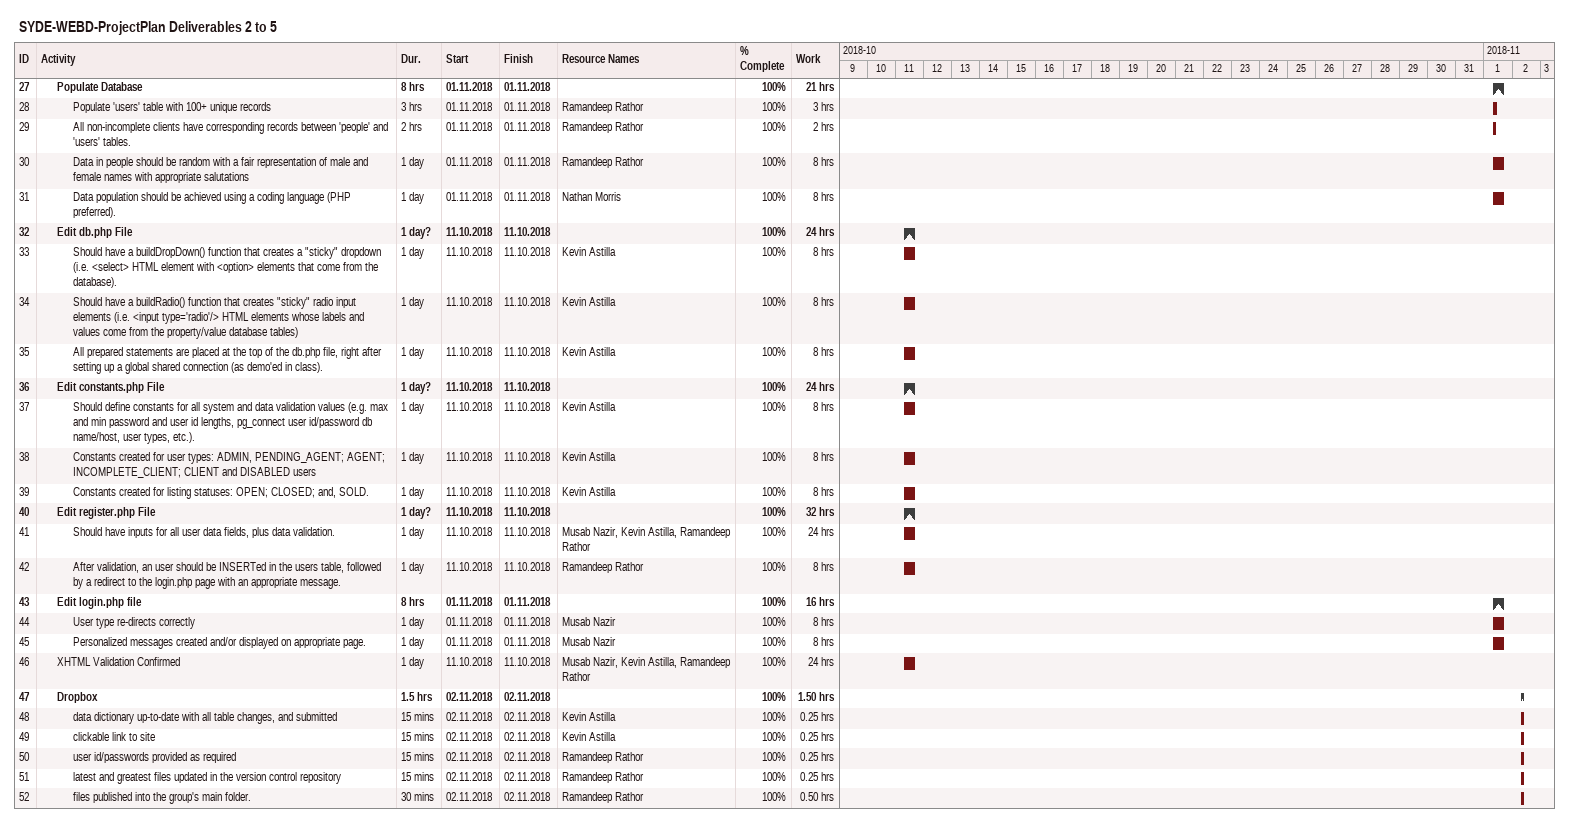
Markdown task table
SYDE-WEBD-ProjectPlan Deliverables 2 to 5

| ID | Level | Task | Duration | Start | Finish | Resources | % complete | Work (h) |
|---|---|---|---|---|---|---|---|---|
| 27 | 2 | **Populate Database** | 8h | 2018-11-01 | 2018-11-01 |  | 100 | 21 |
| 28 | 3 | Populate 'users' table with 100+ unique records | 3h | 2018-11-01 | 2018-11-01 | Ramandeep Rathor | 100 | 3 |
| 29 | 3 | All non-incomplete clients have corresponding records between 'people' and 'users' tables. | 2h | 2018-11-01 | 2018-11-01 | Ramandeep Rathor | 100 | 2 |
| 30 | 3 | Data in people should be random with a fair representation of male and female names with appropriate salutations | 1d | 2018-11-01 | 2018-11-01 | Ramandeep Rathor | 100 | 8 |
| 31 | 3 | Data population should be achieved using a coding language (PHP preferred). | 1d | 2018-11-01 | 2018-11-01 | Nathan Morris | 100 | 8 |
| 32 | 2 | **Edit db.php File** | 1d? | 2018-10-11 | 2018-10-11 |  | 100 | 24 |
| 33 | 3 | Should have a buildDropDown() function that creates a "sticky" dropdown (i.e. <select> HTML element with <option> elements that come from the database). | 1d | 2018-10-11 | 2018-10-11 | Kevin Astilla | 100 | 8 |
| 34 | 3 | Should have a buildRadio() function that creates "sticky" radio input elements (i.e. <input type='radio'/> HTML elements whose labels and values come from the property/value database tables) | 1d | 2018-10-11 | 2018-10-11 | Kevin Astilla | 100 | 8 |
| 35 | 3 | All prepared statements are placed at the top of the db.php file, right after setting up a global shared connection (as demo'ed in class). | 1d | 2018-10-11 | 2018-10-11 | Kevin Astilla | 100 | 8 |
| 36 | 2 | **Edit constants.php File** | 1d? | 2018-10-11 | 2018-10-11 |  | 100 | 24 |
| 37 | 3 | Should define constants for all system and data validation values (e.g. max and min password and user id lengths, pg_connect user id/password db name/host, user types, etc.). | 1d | 2018-10-11 | 2018-10-11 | Kevin Astilla | 100 | 8 |
| 38 | 3 | Constants created for user types: ADMIN, PENDING_AGENT; AGENT; INCOMPLETE_CLIENT; CLIENT and DISABLED users | 1d | 2018-10-11 | 2018-10-11 | Kevin Astilla | 100 | 8 |
| 39 | 3 | Constants created for listing statuses: OPEN; CLOSED; and, SOLD. | 1d | 2018-10-11 | 2018-10-11 | Kevin Astilla | 100 | 8 |
| 40 | 2 | **Edit register.php File** | 1d? | 2018-10-11 | 2018-10-11 |  | 100 | 32 |
| 41 | 3 | Should have inputs for all user data fields, plus data validation. | 1d | 2018-10-11 | 2018-10-11 | Musab Nazir, Kevin Astilla, Ramandeep Rathor | 100 | 24 |
| 42 | 3 | After validation, an user should be INSERTed in the users table, followed by a redirect to the login.php page with an appropriate message. | 1d | 2018-10-11 | 2018-10-11 | Ramandeep Rathor | 100 | 8 |
| 43 | 2 | **Edit login.php file** | 8h | 2018-11-01 | 2018-11-01 |  | 100 | 16 |
| 44 | 3 | User type re-directs correctly | 1d | 2018-11-01 | 2018-11-01 | Musab Nazir | 100 | 8 |
| 45 | 3 | Personalized messages created and/or displayed on appropriate page. | 1d | 2018-11-01 | 2018-11-01 | Musab Nazir | 100 | 8 |
| 46 | 2 | XHTML Validation Confirmed | 1d | 2018-10-11 | 2018-10-11 | Musab Nazir, Kevin Astilla, Ramandeep Rathor | 100 | 24 |
| 47 | 2 | **Dropbox** | 1.5h | 2018-11-02 | 2018-11-02 |  | 100 | 1.50 |
| 48 | 3 | data dictionary up-to-date with all table changes, and submitted | 15min | 2018-11-02 | 2018-11-02 | Kevin Astilla | 100 | 0.25 |
| 49 | 3 | clickable link to site | 15min | 2018-11-02 | 2018-11-02 | Kevin Astilla | 100 | 0.25 |
| 50 | 3 | user id/passwords provided as required | 15min | 2018-11-02 | 2018-11-02 | Ramandeep Rathor | 100 | 0.25 |
| 51 | 3 | latest and greatest files updated in the version control repository | 15min | 2018-11-02 | 2018-11-02 | Ramandeep Rathor | 100 | 0.25 |
| 52 | 3 | files published into the group's main folder. | 30min | 2018-11-02 | 2018-11-02 | Ramandeep Rathor | 100 | 0.50 |
